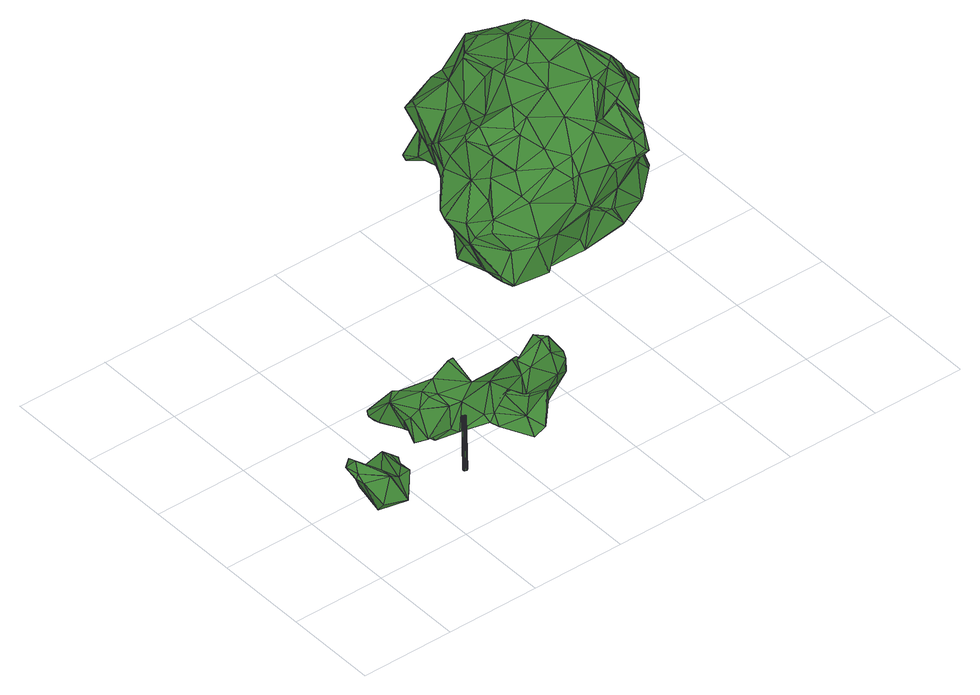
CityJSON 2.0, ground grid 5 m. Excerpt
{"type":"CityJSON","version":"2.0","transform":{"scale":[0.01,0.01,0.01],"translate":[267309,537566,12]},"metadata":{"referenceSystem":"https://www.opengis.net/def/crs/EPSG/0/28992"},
"CityObjects":{
"tree1":{"type":"SolitaryVegetationObject","attributes":{"gtid":490,"crown_width_m":8.04,"crown_median_z":16.19,"crown_r50_m":0.326,"crown_porosity":0.899,"trunk_H_m":3.09,"trunk_DBH_m":0.218,"trunk_radius_m":0.109,"trunk_base_height_m":13.1,"original_gtid":"492"},"geometry":[{"type":"Solid","lod":"3","boundaries":[[[[0,1,2]],[[3,4,5]],[[6,7,8]],[[9,8,0]],[[10,11,12]],[[13,14,15]],[[16,17,13]],[[9,0,18]],[[14,13,19]],[[20,14,19]],[[21,22,23]],[[19,24,25]],[[26,27,28]],[[29,15,14]],[[20,19,30]],[[8,9,31]],[[31,6,8]],[[32,33,34]],[[35,36,37]],[[38,39,40]],[[13,15,16]],[[41,42,43]],[[44,45,46]],[[47,48,49]],[[50,21,23]],[[51,52,53]],[[54,1,7]],[[29,55,56]],[[31,9,57]],[[58,59,27]],[[60,27,59]],[[61,62,6]],[[63,58,26]],[[9,18,64]],[[65,42,66]],[[66,42,67]],[[1,54,2]],[[68,69,70]],[[71,69,68]],[[20,30,72]],[[30,73,72]],[[7,6,74]],[[16,56,75]],[[76,74,6]],[[77,78,23]],[[79,80,81]],[[24,38,82]],[[32,83,33]],[[84,33,83]],[[85,86,87]],[[34,86,85]],[[88,89,90]],[[29,56,16]],[[33,84,91]],[[61,12,58]],[[61,10,12]],[[30,92,93]],[[92,30,94]],[[95,96,97]],[[98,97,96]],[[16,15,29]],[[87,99,100]],[[79,101,102]],[[4,103,104]],[[67,42,41]],[[32,34,105]],[[53,88,51]],[[24,82,25]],[[17,19,13]],[[106,4,104]],[[107,4,106]],[[25,97,98]],[[108,97,25]],[[72,109,20]],[[54,76,62]],[[104,50,106]],[[110,67,60]],[[50,104,111]],[[43,105,11]],[[112,68,70]],[[65,43,42]],[[14,109,29]],[[41,43,11]],[[3,113,114]],[[7,74,54]],[[115,26,28]],[[116,117,57]],[[41,57,117]],[[6,57,10]],[[31,57,6]],[[105,43,32]],[[20,109,14]],[[116,57,9]],[[64,116,9]],[[59,12,11]],[[59,11,105]],[[18,118,64]],[[119,28,120]],[[119,120,59]],[[73,121,122]],[[37,112,123]],[[107,5,4]],[[2,124,0]],[[125,126,119]],[[125,119,85]],[[37,127,128]],[[49,89,88]],[[88,53,47]],[[53,113,47]],[[102,49,48]],[[88,47,49]],[[77,89,78]],[[77,51,90]],[[89,77,90]],[[80,48,113]],[[47,113,48]],[[17,68,129]],[[51,130,52]],[[77,130,51]],[[79,102,48]],[[79,48,80]],[[1,8,131]],[[1,0,8]],[[51,88,90]],[[8,7,131]],[[7,1,131]],[[132,133,134]],[[19,25,94]],[[78,101,23]],[[133,120,135]],[[136,53,52]],[[63,26,115]],[[60,67,117]],[[11,10,57]],[[11,57,41]],[[137,134,124]],[[108,25,82]],[[103,4,114]],[[4,3,114]],[[107,106,23]],[[138,139,85]],[[66,140,84]],[[123,35,37]],[[139,138,99]],[[141,124,142]],[[84,143,91]],[[137,124,141]],[[140,144,84]],[[0,124,18]],[[73,69,56]],[[55,29,109]],[[145,60,59]],[[111,104,103]],[[111,103,21]],[[40,82,38]],[[94,25,98]],[[80,5,81]],[[103,114,136]],[[59,58,12]],[[135,120,27]],[[92,139,99]],[[127,144,46]],[[140,46,144]],[[2,142,124]],[[126,115,28]],[[142,115,126]],[[43,83,32]],[[65,83,43]],[[34,119,105]],[[59,105,119]],[[93,146,121]],[[66,67,147]],[[64,117,116]],[[60,117,64]],[[134,148,124]],[[23,106,50]],[[21,136,52]],[[44,134,137]],[[85,139,125]],[[138,85,100]],[[139,96,95]],[[126,125,139]],[[100,85,87]],[[53,114,113]],[[55,109,72]],[[94,30,19]],[[75,71,68]],[[118,18,148]],[[18,124,148]],[[50,111,21]],[[107,23,5]],[[149,87,150]],[[149,150,99]],[[70,123,112]],[[70,122,123]],[[151,152,82]],[[82,152,108]],[[128,112,37]],[[36,91,143]],[[68,17,75]],[[16,75,17]],[[92,96,139]],[[58,27,26]],[[153,129,151]],[[66,147,110]],[[66,110,140]],[[56,55,73]],[[99,138,100]],[[147,67,110]],[[132,134,44]],[[21,103,136]],[[41,117,67]],[[139,95,141]],[[95,137,141]],[[118,148,134]],[[142,126,141]],[[71,56,69]],[[141,126,139]],[[115,142,63]],[[120,28,27]],[[91,36,35]],[[140,44,46]],[[132,44,110]],[[140,110,44]],[[66,154,65]],[[84,154,66]],[[133,118,134]],[[87,86,155]],[[155,86,35]],[[71,75,56]],[[55,72,73]],[[122,70,69]],[[73,122,69]],[[68,112,128]],[[135,27,60]],[[61,6,10]],[[80,113,3]],[[5,23,101]],[[89,101,78]],[[38,24,39]],[[24,19,39]],[[102,101,49]],[[122,150,87]],[[150,92,99]],[[85,119,34]],[[133,135,118]],[[21,52,22]],[[127,37,36]],[[23,130,77]],[[81,101,79]],[[5,101,81]],[[60,64,135]],[[146,92,150]],[[17,129,19]],[[39,19,129]],[[44,137,45]],[[83,154,84]],[[35,33,91]],[[83,65,154]],[[59,120,145]],[[28,119,126]],[[53,136,114]],[[98,96,94]],[[92,94,96]],[[108,95,97]],[[149,99,87]],[[108,152,95]],[[2,62,142]],[[76,54,74]],[[58,62,61]],[[54,62,2]],[[63,62,58]],[[142,62,63]],[[60,145,110]],[[130,23,22]],[[6,62,76]],[[80,3,5]],[[132,120,133]],[[110,120,132]],[[120,110,145]],[[40,39,153]],[[36,144,127]],[[39,129,153]],[[68,151,129]],[[153,151,40]],[[128,151,68]],[[40,151,82]],[[30,121,73]],[[93,121,30]],[[95,45,137]],[[89,49,101]],[[92,146,93]],[[95,152,127]],[[151,128,152]],[[128,127,152]],[[143,84,144]],[[143,144,36]],[[46,45,127]],[[95,127,45]],[[150,121,146]],[[33,35,86]],[[33,86,34]],[[122,121,150]],[[118,135,64]],[[130,22,52]],[[122,155,123]],[[87,155,122]],[[155,35,123]],[[156,157,158]],[[156,158,159]],[[159,158,160]],[[159,160,161]],[[158,157,162]],[[158,162,160]],[[160,162,163]],[[160,163,161]],[[162,157,164]],[[162,164,163]],[[163,164,165]],[[163,165,161]],[[164,157,166]],[[164,166,165]],[[165,166,167]],[[165,167,161]],[[166,157,168]],[[166,168,167]],[[167,168,169]],[[167,169,161]],[[168,157,170]],[[168,170,169]],[[169,170,171]],[[169,171,161]],[[170,157,172]],[[170,172,171]],[[171,172,173]],[[171,173,161]],[[172,157,174]],[[172,174,173]],[[173,174,175]],[[173,175,161]],[[174,157,176]],[[174,176,175]],[[175,176,177]],[[175,177,161]],[[176,157,178]],[[176,178,177]],[[177,178,179]],[[177,179,161]],[[178,157,180]],[[178,180,179]],[[179,180,181]],[[179,181,161]],[[180,157,182]],[[180,182,181]],[[181,182,183]],[[181,183,161]],[[182,157,184]],[[182,184,183]],[[183,184,185]],[[183,185,161]],[[184,157,186]],[[184,186,185]],[[185,186,187]],[[185,187,161]],[[186,157,188]],[[186,188,187]],[[187,188,189]],[[187,189,161]],[[188,157,190]],[[188,190,189]],[[189,190,191]],[[189,191,161]],[[190,157,192]],[[190,192,191]],[[191,192,193]],[[191,193,161]],[[192,157,194]],[[192,194,193]],[[193,194,195]],[[193,195,161]],[[194,157,196]],[[194,196,195]],[[195,196,197]],[[195,197,161]],[[196,157,198]],[[196,198,197]],[[197,198,199]],[[197,199,161]],[[198,157,200]],[[198,200,199]],[[199,200,201]],[[199,201,161]],[[200,157,202]],[[200,202,201]],[[201,202,203]],[[201,203,161]],[[202,157,204]],[[202,204,203]],[[203,204,205]],[[203,205,161]],[[204,157,156]],[[204,156,205]],[[205,156,159]],[[205,159,161]]]]}]},
"tree2":{"type":"SolitaryVegetationObject","attributes":{"gtid":367,"crown_width_m":10.97,"crown_median_z":18.57,"crown_r50_m":0.356,"crown_porosity":0.896,"trunk_H_m":5.69,"trunk_DBH_m":0.47,"trunk_radius_m":0.235,"trunk_base_height_m":12.88,"original_gtid":"368"},"geometry":[{"type":"Solid","lod":"3","boundaries":[[[[206,207,208]],[[209,210,211]],[[209,212,210]],[[213,214,215]],[[216,217,218]],[[219,220,221]],[[222,223,224]],[[225,226,227]],[[228,229,230]],[[231,232,233]],[[234,235,236]],[[233,237,231]],[[238,239,240]],[[241,242,243]],[[244,245,246]],[[247,245,244]],[[248,226,249]],[[248,249,250]],[[251,252,253]],[[254,255,256]],[[257,258,259]],[[260,261,262]],[[222,263,264]],[[221,265,266]],[[267,268,269]],[[270,271,256]],[[272,273,274]],[[275,276,277]],[[278,247,244]],[[252,279,280]],[[281,282,283]],[[284,285,286]],[[284,286,287]],[[206,208,288]],[[249,226,225]],[[281,289,290]],[[281,291,289]],[[222,292,293]],[[294,288,295]],[[296,297,298]],[[272,281,273]],[[231,299,232]],[[300,301,302]],[[231,301,299]],[[303,292,304]],[[304,292,257]],[[305,306,307]],[[254,265,221]],[[308,263,293]],[[309,242,310]],[[311,312,313]],[[257,259,304]],[[314,315,316]],[[317,207,206]],[[318,296,237]],[[259,258,319]],[[274,273,320]],[[321,322,277]],[[288,294,323]],[[288,323,317]],[[324,325,326]],[[324,327,325]],[[328,322,321]],[[303,329,292]],[[317,323,330]],[[331,332,280]],[[288,317,206]],[[302,333,334]],[[335,336,337]],[[231,237,338]],[[302,231,338]],[[339,340,249]],[[256,255,270]],[[278,311,247]],[[341,342,255]],[[343,239,344]],[[293,263,222]],[[345,264,346]],[[318,345,346]],[[221,347,219]],[[348,349,350]],[[266,347,221]],[[351,352,343]],[[263,353,264]],[[246,245,227]],[[302,301,231]],[[354,211,210]],[[288,355,295]],[[235,320,236]],[[356,314,316]],[[250,357,358]],[[278,244,359]],[[360,358,357]],[[277,322,361]],[[256,265,254]],[[270,362,271]],[[225,362,270]],[[271,362,266]],[[250,358,248]],[[363,364,310]],[[363,310,242]],[[365,214,366]],[[293,367,308]],[[368,369,239]],[[267,370,307]],[[238,371,344]],[[372,373,374]],[[375,373,372]],[[376,377,275]],[[251,378,279]],[[251,279,252]],[[266,265,271]],[[256,271,265]],[[349,337,350]],[[356,312,314]],[[356,313,312]],[[379,380,327]],[[376,314,312]],[[381,240,382]],[[299,383,232]],[[348,384,385]],[[381,382,258]],[[252,280,332]],[[292,329,293]],[[316,269,386]],[[365,366,387]],[[285,388,389]],[[390,391,392]],[[393,392,391]],[[275,394,395]],[[223,238,224]],[[281,283,291]],[[396,291,283]],[[378,397,373]],[[378,373,375]],[[325,228,326]],[[398,223,399]],[[400,379,327]],[[400,327,401]],[[321,360,328]],[[375,320,235]],[[402,366,361]],[[387,366,402]],[[224,292,222]],[[403,404,388]],[[236,228,234]],[[234,228,325]],[[349,405,337]],[[406,407,356]],[[394,275,277]],[[230,326,228]],[[218,402,216]],[[292,224,408]],[[409,410,260]],[[409,260,326]],[[384,411,241]],[[275,377,276]],[[387,213,412]],[[306,404,413]],[[311,313,414]],[[365,387,412]],[[301,300,252]],[[365,215,214]],[[387,402,213]],[[218,286,402]],[[394,361,366]],[[394,277,361]],[[393,401,262]],[[415,302,338]],[[416,272,417]],[[333,418,317]],[[370,376,275]],[[340,367,329]],[[419,420,421]],[[422,423,282]],[[327,424,401]],[[302,334,300]],[[261,425,392]],[[412,215,365]],[[412,213,215]],[[335,337,405]],[[410,425,260]],[[261,260,425]],[[236,229,228]],[[426,229,236]],[[426,290,229]],[[230,229,290]],[[392,425,390]],[[376,312,377]],[[427,357,428]],[[241,243,384]],[[402,361,429]],[[430,243,242]],[[335,227,245]],[[371,431,344]],[[432,433,321]],[[227,335,225]],[[362,225,335]],[[212,328,434]],[[247,311,414]],[[226,246,227]],[[260,262,324]],[[260,324,326]],[[351,343,431]],[[223,371,238]],[[393,403,388]],[[347,295,219]],[[248,246,226]],[[244,246,248]],[[244,248,359]],[[337,336,350]],[[336,245,435]],[[245,336,335]],[[380,379,280]],[[267,436,370]],[[414,245,247]],[[391,390,413]],[[307,437,268]],[[307,306,437]],[[397,378,251]],[[261,392,393]],[[261,393,262]],[[411,316,386]],[[242,241,422]],[[438,439,440]],[[400,439,379]],[[341,441,353]],[[353,441,346]],[[404,442,388]],[[364,372,443]],[[388,214,389]],[[309,443,444]],[[435,350,336]],[[356,316,445]],[[411,386,241]],[[269,316,315]],[[348,446,349]],[[292,408,257]],[[430,444,446]],[[445,406,356]],[[447,209,218]],[[356,407,313]],[[448,373,397]],[[374,373,448]],[[232,383,233]],[[341,353,342]],[[284,388,285]],[[284,393,388]],[[359,433,278]],[[350,449,406]],[[407,406,449]],[[364,443,309]],[[402,429,216]],[[446,444,450]],[[249,340,250]],[[296,338,237]],[[296,415,338]],[[411,445,316]],[[272,422,282]],[[451,417,274]],[[272,274,417]],[[423,268,437]],[[415,333,302]],[[295,355,220]],[[274,320,451]],[[364,309,310]],[[369,240,239]],[[312,311,452]],[[422,241,386]],[[268,423,269]],[[422,269,423]],[[295,347,450]],[[295,450,294]],[[406,445,384]],[[406,384,348]],[[352,351,440]],[[383,440,351]],[[354,369,368]],[[372,364,417]],[[238,344,239]],[[377,312,276]],[[386,269,422]],[[375,417,451]],[[372,417,375]],[[280,378,234]],[[379,331,280]],[[411,384,445]],[[435,449,350]],[[453,211,454]],[[448,323,294]],[[235,378,375]],[[234,378,235]],[[214,388,442]],[[297,455,254]],[[451,320,375]],[[254,455,255]],[[408,224,381]],[[214,395,366]],[[394,366,395]],[[239,287,454]],[[368,454,456]],[[211,456,454]],[[352,439,457]],[[458,210,212]],[[259,210,458]],[[211,368,456]],[[211,354,368]],[[345,399,223]],[[230,290,289]],[[287,343,352]],[[282,281,272]],[[459,323,448]],[[371,398,431]],[[393,284,460]],[[393,460,401]],[[409,461,410]],[[307,268,267]],[[446,450,349]],[[347,349,450]],[[317,330,333]],[[210,259,319]],[[329,367,293]],[[360,434,328]],[[427,434,357]],[[446,385,430]],[[243,385,384]],[[267,269,315]],[[273,426,320]],[[297,296,441]],[[426,273,281]],[[426,281,290]],[[243,430,385]],[[286,285,389]],[[324,262,424]],[[401,424,262]],[[327,324,424]],[[233,383,351]],[[286,389,402]],[[280,279,378]],[[305,404,306]],[[305,307,404]],[[462,253,463]],[[382,240,319]],[[369,319,240]],[[322,429,361]],[[442,370,464]],[[442,464,214]],[[214,464,395]],[[452,311,278]],[[275,395,464]],[[275,464,370]],[[298,418,415]],[[432,278,433]],[[213,389,214]],[[213,402,389]],[[459,448,397]],[[209,453,218]],[[286,218,453]],[[303,428,329]],[[286,453,287]],[[296,298,415]],[[257,408,258]],[[333,330,397]],[[459,330,323]],[[397,330,459]],[[223,222,264]],[[264,345,223]],[[238,381,224]],[[240,381,238]],[[353,346,264]],[[258,408,381]],[[237,399,345]],[[390,461,396]],[[309,430,242]],[[309,444,430]],[[374,443,372]],[[212,434,458]],[[348,350,406]],[[357,434,360]],[[427,458,434]],[[367,465,308]],[[362,405,266]],[[208,298,297]],[[360,433,358]],[[352,457,401]],[[318,237,345]],[[414,313,449]],[[313,407,449]],[[335,405,362]],[[314,436,315]],[[376,436,314]],[[225,339,249]],[[225,270,339]],[[315,436,267]],[[347,405,349]],[[266,405,347]],[[466,383,299]],[[236,320,426]],[[306,390,467]],[[390,396,467]],[[306,467,437]],[[263,308,342]],[[435,414,449]],[[343,344,431]],[[410,461,425]],[[353,263,342]],[[255,342,308]],[[401,457,439]],[[435,245,414]],[[303,304,427]],[[259,427,304]],[[233,399,237]],[[398,399,233]],[[259,458,427]],[[208,207,298]],[[326,289,409]],[[230,289,326]],[[219,295,220]],[[210,319,354]],[[396,283,467]],[[437,467,283]],[[423,283,282]],[[423,437,283]],[[447,218,217]],[[328,468,322]],[[233,351,431]],[[211,453,209]],[[398,371,223]],[[453,454,287]],[[233,431,398]],[[289,291,396]],[[289,396,409]],[[239,454,368]],[[287,460,284]],[[352,460,287]],[[352,401,460]],[[416,422,272]],[[348,385,446]],[[422,363,242]],[[438,379,439]],[[352,440,439]],[[380,280,325]],[[234,325,280]],[[346,441,318]],[[296,318,441]],[[455,441,341]],[[466,299,469]],[[415,418,333]],[[307,470,404]],[[370,470,307]],[[369,354,319]],[[370,442,470]],[[370,436,376]],[[270,255,465]],[[404,470,442]],[[333,463,334]],[[462,463,333]],[[300,463,253]],[[300,334,463]],[[252,300,253]],[[306,413,390]],[[455,297,441]],[[462,333,397]],[[251,253,462]],[[327,380,325]],[[358,433,248]],[[359,248,433]],[[251,462,397]],[[452,471,312]],[[452,278,471]],[[432,471,278]],[[276,471,277]],[[312,471,276]],[[321,277,471]],[[321,471,432]],[[360,321,433]],[[469,438,466]],[[466,438,383]],[[440,383,438]],[[331,379,438]],[[331,438,469]],[[340,339,465]],[[340,465,367]],[[339,270,465]],[[308,465,255]],[[341,255,455]],[[390,425,461]],[[364,363,417]],[[416,363,422]],[[417,363,416]],[[396,461,409]],[[401,439,400]],[[250,428,357]],[[303,427,428]],[[419,421,472]],[[447,217,216]],[[301,473,299]],[[332,473,252]],[[301,252,473]],[[469,473,331]],[[299,473,469]],[[382,319,258]],[[287,239,343]],[[332,331,473]],[[355,474,220]],[[475,297,474]],[[288,475,355]],[[254,474,297]],[[475,208,297]],[[475,288,208]],[[472,476,420]],[[421,476,472]],[[419,472,420]],[[420,476,421]],[[391,413,393]],[[294,477,448]],[[393,413,403]],[[404,403,413]],[[443,477,444]],[[450,444,477]],[[450,477,294]],[[443,374,477]],[[448,477,374]],[[340,329,428]],[[340,428,250]],[[328,212,468]],[[209,468,212]],[[447,468,209]],[[322,468,429]],[[429,468,216]],[[447,216,468]],[[298,207,418]],[[317,418,207]],[[221,220,254]],[[475,474,355]],[[254,220,474]],[[478,479,480]],[[478,480,481]],[[481,480,482]],[[481,482,483]],[[480,479,484]],[[480,484,482]],[[482,484,485]],[[482,485,483]],[[484,479,486]],[[484,486,485]],[[485,486,487]],[[485,487,483]],[[486,479,488]],[[486,488,487]],[[487,488,489]],[[487,489,483]],[[488,479,490]],[[488,490,489]],[[489,490,491]],[[489,491,483]],[[490,479,492]],[[490,492,491]],[[491,492,493]],[[491,493,483]],[[492,479,494]],[[492,494,493]],[[493,494,495]],[[493,495,483]],[[494,479,496]],[[494,496,495]],[[495,496,497]],[[495,497,483]],[[496,479,498]],[[496,498,497]],[[497,498,499]],[[497,499,483]],[[498,479,500]],[[498,500,499]],[[499,500,501]],[[499,501,483]],[[500,479,502]],[[500,502,501]],[[501,502,503]],[[501,503,483]],[[502,479,504]],[[502,504,503]],[[503,504,505]],[[503,505,483]],[[504,479,506]],[[504,506,505]],[[505,506,507]],[[505,507,483]],[[506,479,508]],[[506,508,507]],[[507,508,509]],[[507,509,483]],[[508,479,510]],[[508,510,509]],[[509,510,511]],[[509,511,483]],[[510,479,512]],[[510,512,511]],[[511,512,513]],[[511,513,483]],[[512,479,514]],[[512,514,513]],[[513,514,515]],[[513,515,483]],[[514,479,516]],[[514,516,515]],[[515,516,517]],[[515,517,483]],[[516,479,518]],[[516,518,517]],[[517,518,519]],[[517,519,483]],[[518,479,520]],[[518,520,519]],[[519,520,521]],[[519,521,483]],[[520,479,522]],[[520,522,521]],[[521,522,523]],[[521,523,483]],[[522,479,524]],[[522,524,523]],[[523,524,525]],[[523,525,483]],[[524,479,526]],[[524,526,525]],[[525,526,527]],[[525,527,483]],[[526,479,478]],[[526,478,527]],[[527,478,481]],[[527,481,483]]]]}]}
},
"vertices":[
[1012,161,709],[1102,192,807],[983,225,722],[187,224,487],[283,340,472],[145,326,454],[1217,180,684],[1134,186,812],[1125,157,739],[1148,134,612],[1255,204,532],[1197,288,400],[1206,301,415],[458,651,392],[477,686,395],[505,716,339],[515,684,317],[494,623,359],[970,140,584],[504,562,506],[568,619,505],[343,287,408],[326,258,416],[221,327,345],[519,424,496],[579,437,507],[1090,368,595],[1095,335,571],[1061,390,554],[517,733,339],[599,603,503],[1206,147,668],[1082,370,315],[1014,398,363],[1065,435,352],[895,513,388],[775,398,339],[762,447,294],[513,386,376],[512,461,459],[512,389,373],[1176,237,375],[1103,187,309],[1112,310,312],[910,302,400],[868,321,400],[875,287,372],[170,141,510],[68,247,512],[71,212,475],[355,318,415],[229,86,374],[339,211,413],[229,85,377],[1103,256,792],[541,716,343],[550,693,325],[1253,201,532],[1135,298,590],[1191,347,422],[1149,214,465],[1150,247,581],[1070,258,651],[1088,359,605],[1108,150,536],[1083,215,299],[1018,142,305],[1091,149,325],[563,537,340],[590,639,357],[689,570,351],[551,629,336],[534,678,394],[590,640,360],[1137,221,769],[527,654,315],[1136,221,766],[135,185,309],[137,325,351],[58,326,505],[83,283,558],[109,367,504],[577,368,374],[1050,309,340],[923,288,331],[928,536,418],[928,538,415],[915,568,421],[114,121,383],[126,175,315],[128,174,314],[906,387,416],[744,542,538],[654,553,479],[653,510,529],[777,372,492],[708,459,516],[724,395,479],[662,466,519],[865,578,558],[895,581,554],[118,330,404],[55,242,488],[327,258,420],[326,338,438],[1142,365,359],[325,340,435],[282,342,469],[724,396,475],[508,690,394],[1051,240,350],[357,316,417],[718,481,305],[172,142,511],[253,184,438],[1087,368,597],[1181,178,513],[1152,211,464],[977,178,557],[1071,419,386],[1018,365,421],[740,606,400],[766,632,371],[837,559,338],[980,186,663],[997,391,403],[1019,398,552],[754,362,332],[667,427,283],[551,508,360],[234,185,403],[1131,183,812],[939,329,421],[985,270,540],[958,260,544],[1040,244,558],[340,210,416],[906,324,575],[894,578,556],[882,428,518],[907,265,345],[907,326,576],[1045,336,621],[869,323,397],[876,289,370],[1129,320,373],[754,556,462],[1019,140,307],[975,178,560],[808,543,471],[774,563,463],[643,428,320],[718,380,357],[553,458,375],[1051,241,346],[858,556,368],[786,345,110],[775,345,110],[786,348,110],[785,352,419],[785,355,419],[774,352,419],[785,350,110],[784,358,419],[783,353,110],[782,360,419],[781,354,110],[780,362,418],[778,355,110],[777,363,418],[775,356,110],[774,363,418],[772,356,110],[772,363,418],[770,355,110],[769,362,418],[768,353,110],[767,360,418],[766,351,110],[765,358,419],[765,348,110],[764,356,419],[764,345,110],[763,353,419],[764,342,110],[764,350,419],[765,340,110],[765,347,419],[767,338,110],[766,345,419],[769,336,110],[768,343,419],[772,335,110],[771,342,419],[775,334,110],[774,342,419],[778,334,110],[777,342,419],[780,335,110],[779,343,419],[783,337,110],[782,345,419],[784,339,110],[784,347,419],[785,342,110],[785,349,419],
[2309,927,836],[2327,925,821],[2352,989,882],[2191,1726,483],[2350,1630,606],[2188,1664,495],[2234,1687,634],[1733,1951,417],[1738,1872,485],[1731,1951,421],[2049,1857,481],[2079,1839,468],[2085,1826,423],[2205,1143,1156],[2253,1154,1085],[2295,1183,1163],[2608,1357,685],[2537,1299,520],[2582,1410,526],[2226,1591,1200],[2246,1673,1152],[2203,1621,1205],[1567,976,379],[1535,1009,400],[1553,1090,365],[2314,1004,466],[2309,1085,424],[2345,1124,427],[1758,945,382],[1688,945,573],[1568,963,389],[2440,1063,589],[2415,1423,445],[2339,1432,435],[2403,1456,451],[1597,1348,984],[1647,1211,955],[1642,1244,996],[2107,1755,1134],[2067,1626,1199],[2204,1674,1181],[1990,1747,1152],[2228,1762,1042],[2278,1628,1122],[2331,1702,973],[2002,950,625],[1976,956,396],[2090,946,571],[2380,1153,1068],[2450,1276,1046],[2360,1239,1163],[2516,1636,671],[2490,1612,628],[2437,1658,647],[1613,1346,322],[1680,1404,305],[1707,1383,302],[2607,1345,840],[2555,1289,721],[2326,1210,1169],[2249,1348,1230],[1577,1579,818],[1541,1464,722],[1547,1452,781],[2340,1427,1126],[2276,1359,1219],[1482,1208,647],[1456,1142,581],[1469,1128,618],[1667,1880,809],[1848,1907,881],[1871,1927,835],[2020,1875,1065],[1974,991,437],[1772,978,380],[1468,1166,558],[1449,1327,616],[1460,1322,594],[1968,1622,351],[1969,1624,348],[2021,1639,320],[2124,1440,344],[2261,958,897],[1527,1147,404],[1529,1124,397],[1552,1202,492],[2601,1456,707],[2622,1377,818],[2063,1000,1019],[2110,1036,1032],[2371,1090,797],[2373,1023,884],[2340,991,767],[2213,1026,418],[2183,927,467],[2194,948,437],[2305,951,523],[2420,1568,758],[2532,1651,728],[1722,1463,629],[1593,1408,531],[1582,1517,676],[2502,1453,947],[1713,1134,884],[1709,1134,882],[1935,1779,1117],[1823,1754,969],[1862,1696,1115],[1713,1642,919],[1573,1554,852],[1568,1517,883],[2240,912,837],[2440,1203,759],[2394,1591,586],[1583,1008,557],[2060,1891,826],[2024,1875,689],[2093,921,862],[1724,1208,339],[1658,1055,331],[1617,1113,314],[1784,1153,390],[2196,1857,670],[2492,1507,900],[2129,920,813],[1970,1019,369],[1981,986,365],[2158,944,675],[2128,929,582],[2103,1512,1222],[1978,1472,1196],[2003,1414,1189],[2414,1035,598],[2307,1548,1105],[2357,1596,955],[2417,1204,882],[2543,1323,890],[2155,1397,432],[2341,1375,453],[2467,1258,633],[2515,1238,767],[2184,1165,1166],[1811,1285,1127],[1995,1251,1147],[1883,1426,1177],[2224,1236,438],[2061,1324,361],[2539,1257,805],[2356,1598,585],[2198,1102,962],[1771,1583,968],[2352,1750,887],[2305,1789,933],[2125,1822,1061],[2227,1848,828],[1868,1933,623],[2250,1385,1227],[1634,1216,831],[1686,1058,795],[1734,1978,429],[1824,1940,606],[2494,1502,915],[2287,1470,518],[2343,1472,486],[1663,1715,694],[2371,1351,497],[1710,1027,764],[1892,920,738],[1883,931,879],[1707,952,601],[1660,1796,872],[1693,1854,850],[1821,963,566],[1928,1102,373],[1761,1031,387],[2529,1458,530],[2440,1570,596],[2194,1147,430],[1657,1329,1047],[1759,1201,1065],[1568,1428,860],[1765,1991,430],[1798,1739,456],[1874,1809,427],[1637,1491,365],[1684,1474,375],[1665,1466,324],[1758,1479,364],[1796,1915,645],[1737,1860,636],[1562,1320,404],[1956,888,703],[2454,1185,512],[2458,1184,513],[1892,1269,498],[1915,1350,354],[1920,1862,411],[1813,1442,491],[1756,1517,590],[2093,1364,1183],[1761,1415,1007],[1868,1549,1093],[2544,1505,615],[1530,1327,337],[1550,1356,323],[1613,1376,993],[1736,1978,426],[1697,1449,460],[1879,1703,1133],[2332,1012,695],[1611,1206,713],[1554,1102,697],[2311,970,759],[1838,1722,522],[2026,1590,586],[1916,1524,535],[1577,1289,801],[1466,1376,628],[1744,1273,362],[1654,1435,315],[1528,1014,432],[2349,1613,746],[2360,1641,896],[1993,1873,524],[1767,1168,1046],[2280,1274,445],[1993,1854,929],[2089,1856,915],[2255,1691,792],[1960,1500,1181],[1585,1582,831],[1480,1387,613],[2001,1177,482],[2014,1273,421],[2147,1229,448],[2416,1186,856],[1766,1733,640],[1848,1022,904],[1845,1089,974],[1682,1417,1013],[1820,1185,1111],[2092,1813,494],[1919,928,887],[1881,1509,1162],[1988,1121,1072],[1519,1066,660],[1908,1799,989],[2070,1624,432],[2137,1435,438],[2402,1176,981],[2176,1519,598],[2023,1314,369],[2310,1644,689],[2092,923,859],[1954,1434,426],[1549,1358,327],[2039,945,622],[2111,929,584],[1736,1842,636],[2442,1451,985],[2030,1064,566],[1577,1397,529],[2167,1846,654],[1985,1010,431],[1703,1567,689],[1892,1886,913],[1980,1748,453],[1983,989,367],[2303,1126,1012],[2295,1123,995],[2023,1557,497],[1943,1013,931],[2049,1395,89],[2025,1395,88],[2048,1401,89],[2032,1394,657],[2031,1401,657],[2009,1394,656],[2045,1407,89],[2029,1406,657],[2042,1412,88],[2025,1411,657],[2037,1415,88],[2020,1415,657],[2031,1418,88],[2015,1417,657],[2025,1419,88],[2009,1418,656],[2019,1418,88],[2003,1417,656],[2013,1415,88],[1997,1415,656],[2008,1412,88],[1992,1411,656],[2005,1407,87],[1988,1406,656],[2002,1401,87],[1986,1400,656],[2002,1395,87],[1985,1394,656],[2002,1389,87],[1986,1388,656],[2005,1383,87],[1988,1383,656],[2008,1378,88],[1992,1378,656],[2013,1375,88],[1997,1374,656],[2019,1372,88],[2003,1372,656],[2025,1371,88],[2009,1371,656],[2031,1372,88],[2015,1372,657],[2037,1375,88],[2020,1374,657],[2042,1378,88],[2025,1378,657],[2045,1383,88],[2029,1383,657],[2048,1389,89],[2031,1388,657]
]}
